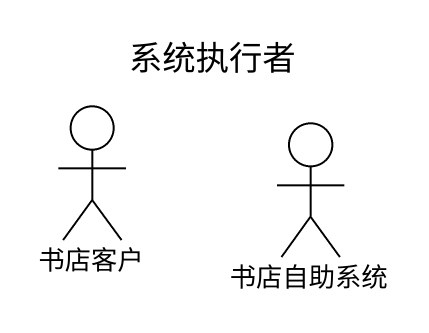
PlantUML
@startuml
title 系统执行者
actor 书店客户
actor 书店自助系统
@enduml
